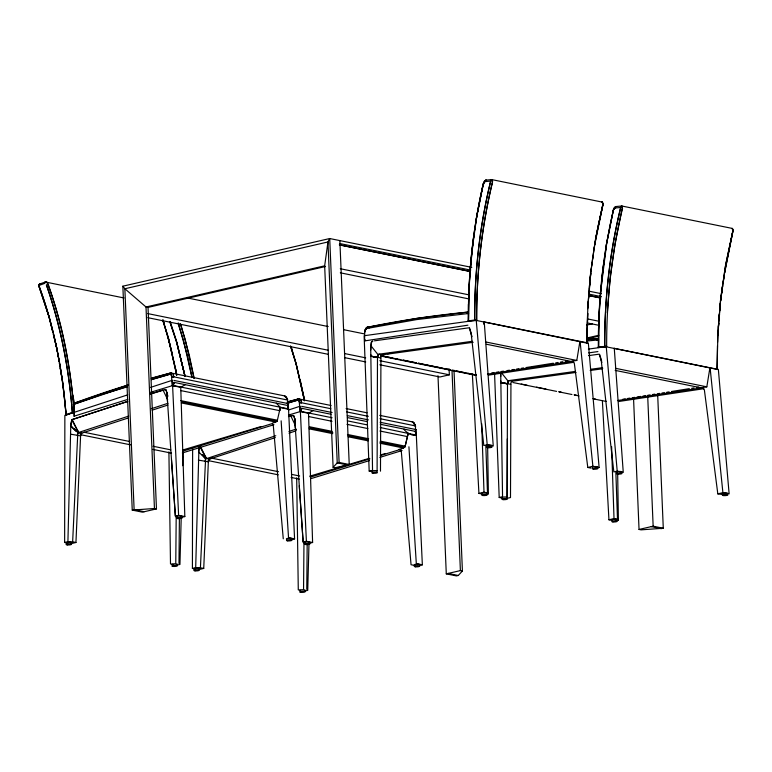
<?xml version="1.0" encoding="UTF-8"?>
<svg xmlns="http://www.w3.org/2000/svg" width="772" height="772" viewBox="0 0 772 772"><rect width="100%" height="100%" fill="white"/><g stroke="black" fill="none" stroke-linecap="round" stroke-linejoin="round"><path stroke-width="1.16" d="M67.753 543.083L64.636 542.475L64.867 415.375L127.756 394.839M194.496 568.819L192.411 568.414L192.633 448.503M380.48 471.171L380.934 356.346L382.188 354.859L473.178 342.285M576.018 372.432L512.203 381.252L510.948 382.738L510.495 497.564L507.339 498.268M168.904 451.881L170.496 563.927L173.526 564.564M296.689 477.82L298.281 589.866L300.298 590.291M377.103 470.466L377.479 357.32L378.676 354.29L377.479 357.32L380.692 357.918M468.421 304.313L468.546 320.988L476.469 320.467L586.932 343.115L587.029 342.507C586.874 301.534 590.86 260.579 599.275 220.474M468.266 320.882L474.722 319.994C474.336 273.269 479.537 226.466 490.683 181.073L491.725 179.587L602.536 202.158L602.903 204.3L595.386 239.909L590.522 273.867L587.704 308.742M500.835 381.011L500.864 382.603L507.493 383.645L508.69 380.683L507.493 383.713L507.117 496.859L507.31 438.872M600.983 289.712L599.12 313.528L598.638 347.622L598.358 347.004C598.213 312.824 600.684 278.567 606.445 244.859M717.227 369.412L606.483 346.869L598.01 347.139L604.737 346.387C604.36 299.661 609.552 252.859 620.698 207.465L621.74 205.989L732.145 228.396M598.561 347.39L598.541 330.937L600.018 297.075M717.101 369.431L717.468 345.779M175.784 562.749L176.199 515.735M178.998 563.425L179.393 518.118M303.56 588.689L303.965 542.88M306.773 589.364L307.179 543.671M370.753 349.996L371.544 341.755L372.905 341.041L371.178 342.575L370.705 346.946L372.538 470.331L369.18 471.074L364.123 335.733L476.227 320.245L487.2 444.768L493.25 446.033L484.247 321.924M474.925 320.38L476.652 320.1C476.42 273.597 481.632 227.113 492.526 181.883L492.478 180.291L491.725 179.587L485.858 180.156L484.449 181.14L483.417 183.485C472.879 228.387 468.17 274.514 468.343 320.612L468.266 321.084M468.99 292.955L468.45 320.92L468.961 287.647M474.722 319.994L476.652 320.1L474.722 319.994C474.481 273.249 479.75 226.534 490.683 181.073L491.725 179.587L492.526 181.883C481.612 227.103 476.449 273.597 476.652 320.1L476.469 320.467M620.698 207.465L614.956 208.015L615.622 206.568L621.74 205.989L622.541 208.286C611.627 253.496 606.474 299.99 606.667 346.493L604.737 346.387C604.495 299.642 609.764 252.927 620.698 207.465L621.74 205.989L622.493 206.684L615.023 243.894L610.15 277.852L607.342 312.728M66.353 415.307L66.025 414.516C62.735 370.56 54.136 326.923 38.841 285.524L44.515 283.44L45.008 282.041L46.957 282.282C63.121 323.536 70.503 368.022 74.257 412.094L65.996 415.124M587.753 313.471L586.932 343.115L587.666 313.5M716.86 369.277C718.066 368.273 716.619 370.203 717.043 368.9L717.892 333.996L717.593 342.247M64.636 542.475L67.917 541.693L70.802 424.436L71.767 420.026L78.58 432.474L128.741 416.089M192.411 568.414L195.692 567.632L198.964 447.384M181.217 517.472L179.944 564.438L177.685 564.94M182.607 465.69L182.839 457.256M182.848 456.976L182.974 452.44M308.993 543.411L307.729 590.377L304.332 591.13M364.712 341.021L364.751 339.526M66.267 414.882L66.025 414.516C62.349 370.637 54.243 326.874 38.841 285.524L39.314 284.135L45.374 282.002L124.051 297.973M128.335 417.951L81.861 433.131L80.578 435.929L75.945 542.484L72.645 541.838L77.789 433.217L77.268 435.283L70.561 434.182M275.372 437.599L209.637 459.07L208.353 461.868L203.731 568.424L200.421 567.777L205.574 459.157L205.043 461.222L198.336 460.122M467.909 325.186L364.616 340.915L364.702 339.477M469.077 287.792C470.573 252.811 475.446 217.984 483.233 183.852L485.984 180.137L483.233 183.852L476.276 218.659M364.616 340.877L364.635 331.246L366.362 328.582L416.523 319.608L468.565 313.5L467.658 312.139L417.498 318.305L367.308 327.289L365.648 328.582L364.741 331.294M588.283 301.707L587.878 307.603L588.37 301.707M588.679 295.801L588.843 293.437M718.375 326.913L718.616 323.372M469.106 287.126L471.904 251.402L476.739 216.623L482.037 190.337M601.176 287.329L606.753 243.016L613.431 209.878C612.978 208.189 617.668 204.715 614.956 208.015M38.947 285.939L39.69 284.086L38.841 285.524M717.719 335.135L720.537 300.26L725.4 266.301L732.918 230.693L732.879 229.091L732.126 228.396L732.918 230.693L725.825 263.918L720.691 298.861L717.738 334.816M588.669 298.175L589.055 293.457M589.451 288.747L589.943 282.851M590.242 279.319L590.725 273.423L590.242 278.123M718.385 328.11L718.78 323.391M719.07 319.859L719.562 313.963M719.861 310.421L720.45 303.348M470.119 270.75L473.776 236M600.133 297.143L603.791 262.393M589.432 286.364L589.779 282.832M719.089 316.288L719.33 313.934M719.909 308.057L720.372 303.348M180.754 387.679L184.826 516.564L181.787 517.288M308.53 413.618L312.602 542.504L309.562 543.227M590.976 271.078L591.284 268.743M591.748 265.24L592.047 262.905M592.51 259.402L592.809 257.066M721.144 296.303L720.614 300.993L721.868 291.681M721.453 293.968L721.762 291.633M722.216 288.13L722.524 285.794M601.571 279.879L606.29 245.052L609.658 227.325M339.854 240.594L349.233 464.493L335.135 467.745L333.108 467.33L324.665 265.829L327.965 241.964L329.721 238.538L471.788 267.382M276.868 421.174A1.361 1.013 -78 0 0 277.38 420.238L280.265 407.606L279.696 410.665L180.667 390.564M407.761 435.225L408.041 433.546L405.175 446.177A1.361 1.013 -78 0 1 404.644 447.113M722.206 289.355L722.717 285.872M723.055 283.556L724.252 275.44M724.59 273.114L732.609 232.497M486.331 344.225L570.788 361.364L576.809 360.447L579.907 341.359L484.073 321.905L483.697 324.143M615.178 370.377L700.802 387.766L706.824 386.84L709.922 367.752L614.087 348.297M594.064 248.96L594.44 246.664M594.816 244.357L603.106 203.895L602.102 202.003L603.106 203.895L599.535 219.364M723.702 277.669L724.078 275.363M724.454 273.056L732.869 231.446M44.515 283.44L45.374 282.002L47.053 282.359L48.163 284.115C62.561 325.388 70.725 368.582 74.257 412.094L72.336 412.2C68.882 368.919 60.959 325.832 46.378 284.849C60.583 325.929 69.017 368.891 72.336 412.2L72.568 412.576M73.9 403.756L73.716 404.875L73.263 404.644L74.488 403.119L128.268 385.035M71.767 420.026L70.763 425.932L76.476 431.461M199.34 447.142L198.549 451.871L205.757 458.867L275.778 435.736M288.188 408.909L287.657 405.474L288.188 408.909L287.657 405.474L173.97 382.372L173.266 385.691L172.388 385.903M288.554 415.056L300.906 411.37L301.746 408.33L300.578 411.756M415.722 435.128L415.433 431.413L380.268 424.253M604.737 346.387L606.667 346.493L604.939 346.773M587.029 342.507L587.482 342.681L586.845 342.884M606.29 245.052L613.248 210.245L614.869 208.025L613.248 210.245M482.5 188.059L484.362 181.256L485.984 180.137M172.648 385.846L173.324 385.517L173.961 382.391L173.131 385.431L150.53 392.311M364.606 331.68L364.702 332.423L365.069 329.75L367.308 327.289A1519.161 1138.758 -78 0 1 467.658 312.129L468.565 313.5L466.645 313.442L467.658 312.139L466.645 313.442M279.696 410.665L279.985 409.285M407.79 435.205L407.471 436.605L379.969 431.027M595.81 237.525L602.903 204.3L602.102 202.003M609.484 227.605L613.431 209.878L614.377 207.649L615.998 206.529M313.114 410.627L308.414 413.252L300.916 411.737L301.746 408.33L300.906 411.37M403.061 448.223L404.769 446.863A1.09 0.811 -77.8 0 0 405.194 446.129L407.5 436.556M173.961 382.391L173.131 385.431L172.156 385.566L171.48 375.366A3.03 2.191 -79 0 0 171.162 374.816L169.85 374.256L151.466 379.477M287.975 409.15L280.506 407.587L276.289 403.148M404.065 429.087C404.653 432.31 419.35 440.175 415.433 431.413L415.963 434.858M587.405 339.555A1519.161 1138.758 -78 0 1 597.673 338.522L598.58 339.902L596.669 339.834L597.673 338.532L598.58 339.902L587.106 341.012M185.338 384.678L180.638 387.312L173.16 385.788M365.088 331.275L366.256 327.859L367.308 327.289L369.624 327.762M275.286 422.284L277.399 420.238L180.812 400.629M276.994 420.923L277.428 420.19A1.09 0.811 -77.8 0 1 277.003 420.933L275.469 422.014M404.769 446.863L405.203 446.129M38.976 285.273L39.69 284.086M330.812 408.706L301.514 402.752C301.948 400.697 299.005 396.885 297.625 400.195L287.271 403.264M596.669 339.834L597.673 338.532L586.923 339.854M72.066 427.186L70.763 426.24C74.72 429.058 76.631 433.681 81.88 433.121L78.58 432.474L74.45 428.942L78.348 432.262M333.108 467.33L337.229 462.872L339.111 462.438L349.233 464.493M437.985 375.752L446.284 573.857L456.416 575.912L458.298 575.478L462.418 571.01L454.023 370.705M77.982 432.928L78.58 432.474L72.192 419.572L127.544 401.479M380.249 427.524L415.654 434.993L415.433 431.413M415.471 430.622L415.519 425.932L380.036 418.694M173.324 385.517L288.139 408.822L287.657 405.474M74.006 416.214L127.756 399.413M72.336 412.2L73.803 412.036L65.755 414.651L66.141 415.037M413.734 423.654L415.568 426.154L413.29 422.052L379.747 415.375M150.627 387.37L172.349 380.278L178.612 515.339L184.826 516.564M72.192 419.572L127.805 401.401M150.501 393.981L162.979 389.908L167.669 399.645M150.405 394.01L165.816 389.513L167.949 396.229M151.37 408.697L168.074 403.245M152.123 410.183L167.987 405.001M288.699 409.951L300.134 406.217L306.387 541.278L312.602 542.504M288.487 416.59L293.592 415.452L295.377 421.029M288.911 431.452L296.255 429.049M288.969 433.16L295.763 430.94M208.681 459.118L211.682 458.153L278.538 471.721M182.578 451.224L271.869 423.693L273.22 424.619L283.266 538.788M182.346 452.952L273.935 424.716M310.354 477.164L369.885 458.809M380.191 455.634L399.645 449.632L401.257 449.97M311.261 478.543L369.441 460.604M379.814 457.41L402.087 450.539M183.012 449.931L260.946 426.559M272.41 423.124L275.845 422.091L181.362 402.916M309.64 476.218L369.238 458.346M380.702 454.911L385.286 453.531M399.037 449.41L403.621 448.03L379.998 443.234M127.274 386.849L101.952 394.338L73.591 404.393L74.334 416.32M151.437 379.699L169.85 374.256A1.534 0.994 76.2 0 1 170.815 372.963L172.793 373.802L173.739 376.813L287.869 400.108L285.1 395.997L170.815 372.963A1519.161 1100.38 -79 0 0 152.065 377.942M151.264 378.512L170.815 372.963M127.341 386.318L73.591 404.393L74.257 416.108M287.087 402.164L298.59 398.902L331.053 405.493M287.29 403.129L297.625 400.195L298.938 400.755A3.03 2.191 -79 0 1 299.256 401.305L300.009 411.486M71.883 543.459L75.945 542.484M487.46 374.14L572.843 361.306L574.358 363.487L587.801 467.475L592.886 466.259L599.12 467.485L588.341 343L580.09 341.378L592.886 466.259M198.645 569.639L203.731 568.424M617.475 400.533L702.858 387.708L704.373 389.879L717.815 493.868L722.901 492.652L729.135 493.877L718.356 369.402L710.105 367.771L722.901 492.652M178.612 515.339L175.369 516.111L171.5 459.765M472.358 374.169L478.93 493.395L483.996 492.189L487.479 492.874L488.387 493.839L486.225 494.36M596.93 468.006L599.12 467.485M306.387 541.278L303.155 542.05L299.275 485.704M602.372 400.562L608.944 519.788L614.01 518.581L617.494 519.266L618.401 520.231L616.239 520.753M122.854 286.2L124.861 288.747L146.005 306.986L148.031 307.401L156.475 508.902L142.366 512.154L132.244 510.099L122.854 286.2L329.721 238.538L339.111 462.438M324.665 265.829L146.005 306.986L154.448 508.497L156.475 508.902M148.031 307.401L325.514 266.504M586.575 325.118L592.452 323.767M587.106 337.953L598.869 335.251M586.788 338.908L598.541 336.196M449.082 368.852L449.333 374.816L439.934 376.987L379.853 364.789M132.244 510.099L154.448 508.497M446.284 573.857L460.392 570.604L462.418 571.01M633.561 398.699L639.042 529.447L653.151 526.195L663.283 528.251L657.676 394.637M639.042 529.447L641.069 529.853L663.283 528.251M487.2 444.768L483.803 445.521L472.068 341.61M291.208 539.628L294.576 538.885L288.294 403.814M494.591 374.102L499.194 497.467L502.553 496.724L500.719 373.339M614.271 348.317L623.265 472.425L617.214 471.161L613.827 471.914L602.083 368.003M420.113 565.316L422.352 564.824L416.069 429.753M491.619 373.04L493.993 372.664M496.367 372.287L498.741 371.901M501.115 371.525L503.489 371.149M507.05 370.579L509.433 370.203M511.807 369.827L514.181 369.45M516.555 369.074L518.929 368.698M521.303 368.312L523.677 367.935M526.05 367.559L553.37 363.216M555.743 362.84L558.117 362.454M560.491 362.078L562.865 361.701M565.239 361.325L567.623 360.949M622.821 399.249L625.195 398.863M627.568 398.487L629.942 398.111M632.316 397.734L634.69 397.358M637.074 396.982L640.635 396.412M643.008 396.036L645.382 395.66M647.756 395.274L650.13 394.897M652.504 394.521L654.878 394.145M657.261 393.768L659.635 393.392M662.009 393.006L664.383 392.63M666.757 392.253L669.131 391.877M671.505 391.5L689.319 388.663M691.693 388.287L694.067 387.911M696.45 387.534L698.824 387.148M169.85 374.256L171.172 374.816L171.789 376.823L173.739 376.813L173.449 375.124M298.59 398.902A1.534 0.994 76.2 0 0 297.625 400.195L298.947 400.755L299.565 402.762L301.514 402.752L301.225 401.064L298.59 398.902A1519.161 1100.38 -79 0 0 287.56 401.778M588.679 352.891L597.924 351.578M488.377 375.144L573.808 362.309M618.391 401.546L703.823 388.702M387.612 353.769L389.966 353.422M374.459 340.828L469.144 327.772L472.059 336.669M472.339 341.292L378.975 354.184L382.188 354.859M588.351 349.108L606.242 346.638L617.214 471.161M588.505 355.631L599.159 354.165L601.89 362.512M575.362 371.409L508.989 380.586L512.203 381.252M590.445 369.325L602.353 367.684M590.194 370.473L602.015 368.842M484.941 181.613L490.683 181.073M171.789 376.823L173.739 376.813M299.565 402.762L301.514 402.752M723.489 494.591L717.815 493.868M67.917 541.693L72.645 541.838M195.692 567.632L200.421 567.777M377.479 357.532L370.84 356.22L377.479 357.253L370.849 356.201L370.821 354.618M507.493 383.925L500.854 382.613L510.707 384.321M370.84 356.22L377.479 357.359M500.854 382.613L507.493 383.752M587.801 467.475L591.111 468.122M478.93 493.395L482.037 494.003M608.944 519.788L612.051 520.396M208.006 458.732L209.656 459.06L206.356 458.414L202.225 454.882C204.252 455.48 208.44 461.048 204.252 457.4M77.268 435.283L80.578 435.929M205.043 461.222L208.353 461.868M589.576 291.295L601.359 293.688M339.979 243.585L470.727 270.123M588.525 294.045L601.484 296.67M470.052 271.397L339.304 244.849L470.399 271.541M589.026 295.551L600.809 297.944M340.298 268.733L468.7 294.798M587.675 318.952L599.448 321.345M340.327 272.815L468.72 298.88M587.695 323.034L598.29 325.186M485.52 341.919L576.809 360.447M615.535 368.312L706.824 386.84M186.824 297.847L328.187 326.546M343.492 329.654L364.702 333.958M380.625 355.506L392.851 358.073M395.206 358.546L401.093 359.742M402.994 360.051L405.348 360.524M406.979 360.939L416.388 362.85M418.308 363.158L420.663 363.631M422.274 364.046L442.288 368.109M444.643 368.582L450.52 369.778M452.46 370.087L454.814 370.57M456.406 370.975L465.825 372.886M467.774 373.204L476.42 375.038M521.235 384.051L527.122 385.247M536.55 387.158L545.968 389.078M558.918 391.703L561.273 392.186M574.233 394.81L576.587 395.293M593.07 398.642L595.434 399.114M380.519 355.651L397.059 358.999M402.965 360.206L415.954 362.84M418.318 363.322L450.201 369.788M456.107 370.994L476.189 375.067M512.898 382.516L556.593 391.394M558.957 391.867L571.946 394.511M574.31 394.984L579.039 395.949M593.205 398.825L606.203 401.459M380.528 356.008L476.189 375.424M147.78 313.596L328.003 350.189M344.495 353.537L365.696 357.841M379.834 360.707L449.333 374.816M147.799 317.678L328.023 354.271M344.515 357.619L365.716 361.923M346.126 408.552L366.99 412.788M346.753 411.939L368.312 416.32M173.883 380.403L288.651 403.698M301.659 406.342L332.105 412.518M347.332 415.616L368.408 419.891M380.123 422.274L416.426 429.637M301.746 408.311L331.043 414.265M347.448 417.594L367.375 421.637M301.099 411.457L332.076 417.748M347.352 420.846L367.318 424.899M308.443 416.504L332.018 421.29M346.956 424.32L367.858 428.566M309.765 426.81L332.143 431.355M347.458 434.462L368.659 438.766M380.442 441.159L405.175 446.177L404.634 447.094L379.901 442.076M181.468 401.787L276.858 421.155M309.244 427.727L332.8 432.513M348.104 435.62L368.128 439.683M309.138 428.856L332.761 433.652M348.114 436.769L368.186 440.841M347.352 464.927L337.229 462.872L327.965 241.964L124.861 288.747L134.125 509.665L144.248 511.72M651.269 526.629L661.401 528.685M83.897 432.214L129.648 441.497M153.107 446.264L170.699 449.835M291.44 474.346L299.652 476.006M80.259 434.626L130.584 444.846M152.817 449.362L171.548 453.164M208.035 460.566L278.258 474.819M291.131 477.434L299.324 479.103M448.165 573.422L458.298 575.478M588.515 295.579L600.317 297.982M499.194 497.467L502.215 498.104M369.18 471.074L372.2 471.711M422.352 564.824L416.311 563.56L408.919 446.776M294.576 538.885L288.525 537.621L281.143 420.837M414.429 565.432L411.051 564.728L401.363 452.016L401.006 450.558L399.645 449.632M507.735 381.04L508.536 381.243M292.25 415.355L294.007 416.089L295.193 420.701M164.475 389.416L166.221 390.149L167.119 393.614M286.209 397.783L287.194 398.854M732.126 228.396L733.12 230.288M304.052 543.025L303.145 542.06L295.415 429.328L296.226 429.782L295.415 429.328L294.672 418.742L295.338 421.001M295.435 429.319L296.226 429.792M602.787 368.215L602.054 367.723L601.185 360.032M199.186 452.653L198.539 452.18L199.514 452.894M176.277 517.086L175.369 516.111L166.897 392.803L167.553 401.807M501.366 372.673L508.159 381.185M370.724 345.489L378.135 354.792M414.641 424.243L415.288 426.25M599.641 354.396L601.639 360.997M469.627 328.003L471.296 333.514M200.102 447.007L206.124 458.201M205.555 456.802L206.356 458.414L200.508 446.592M77.779 430.863L78.58 432.474M290.755 415.847L295.444 425.584M471.422 334.199L471.171 333.639L472.039 341.33M170.168 321.519L176.421 341.108L185.01 376.447M178.274 323.034L187.451 355.786L192.064 377.518M290.967 346.734L291.7 348.925M162.96 319.714L172.542 354.56M163.191 320.795L163.925 322.986M177.203 344.148L169.83 321.644L176.421 341.108L184.933 376.36M49.061 317.08L39.102 286.711L48.819 316.057L52.785 332.028L49.427 318.199M290.619 346.059L295.618 361.923L304.438 400.822M180.233 323.651L185.241 339.516L194.061 378.415M178.091 323.265L183.456 340.278L191.977 377.566M162.834 320.119L167.842 335.984L176.663 374.883M290.533 346.232L296.284 364.587L304.38 400.05M163.114 321.442L168.508 338.647L176.798 375.26L175.862 369.807M180.831 324.597L189.304 355.274L194.158 378.28M291.478 347.854L296.284 364.587M296.081 363.593L303.811 396.586M168.306 337.653L176.026 370.647M176.595 342.006L184.247 372.799M53.355 334.305L56.752 347.998M177.483 345.296L178.612 349.899M179.172 352.206L184.797 375.231M53.364 334.324L56.742 348.143M72.722 395.148L74.488 403.119L73.716 404.875L73.803 403.409L74.488 403.119A1519.161 1100.38 -79 0 1 127.988 384.977M300.134 379.583L304.486 400.388M184.527 373.938L184.933 376.273M56.954 349.166L58.99 360.862M59.396 363.197L59.801 365.542M60.206 367.877L60.612 370.213M61.017 372.558L62.638 381.908M57.022 349.291L57.427 351.646M57.832 354.001L58.238 356.346M58.643 358.7L59.048 361.055M59.454 363.4L59.849 365.754M60.255 368.109L60.66 370.454M61.065 372.808L62.078 378.685M62.677 382.217L62.928 384.562M63.179 386.897L66.016 413.86M294.672 418.742L295.329 427.746M415.201 425.835L414.236 422.815L412.209 421.966A1.534 0.965 76.7 0 1 412.933 422.554M287.416 399.896L286.46 396.876L284.434 396.026A1.534 0.965 76.7 0 1 285.399 397.146M647.718 396.528L653.151 526.195M451.996 370.29L460.392 570.604M287.551 401.411L287.686 404.682M615.863 472.541L617.494 519.266M485.849 446.148L487.479 492.874M611.607 446.544L614.01 518.581M481.718 423.751L483.996 492.189M617.668 473.39L618.391 520.241M487.653 446.998L488.377 493.848M500.748 373.011L500.767 376.389M172.503 564.853A2.77 0.598 -2.4 0 1 172.735 564.004A2.77 0.598 -2.4 0 1 176.643 563.898A2.77 0.598 -2.4 0 1 176.402 564.747M65.987 543.073A2.77 0.598 -2.4 0 1 69.412 542.282A2.77 0.598 -2.4 0 1 70.947 543.141M177.28 517.008A2.77 0.598 -2.4 0 1 177.521 516.159A2.77 0.598 -2.4 0 1 181.42 516.063A2.77 0.598 -2.4 0 1 181.179 516.902M286.74 539.213A2.77 0.598 -2.4 0 1 287.483 538.422A2.77 0.598 -2.4 0 1 291.092 538.325A2.77 0.598 -2.4 0 1 291.382 539.088M299.932 590.705A2.77 0.598 -2.4 0 1 300.675 589.914A2.77 0.598 -2.4 0 1 304.284 589.818A2.77 0.598 -2.4 0 1 304.573 590.58M194.862 569.369A2.77 0.598 -2.4 0 1 194.274 568.559A2.77 0.598 -2.4 0 1 198.143 568.279A2.77 0.598 -2.4 0 1 198.722 569.08M305.5 543.025A2.77 0.598 -2.4 0 1 304.892 542.214A2.77 0.598 -2.4 0 1 308.752 541.934A2.77 0.598 -2.4 0 1 309.36 542.735M414.863 565.239A2.77 0.598 -2.4 0 1 416.272 564.216A2.77 0.598 -2.4 0 1 419.621 564.795M617.137 472.512A2.77 0.598 -2.4 0 1 618.546 471.489A2.77 0.598 -2.4 0 1 621.885 472.078M606.02 401.286A1.361 0.994 -79 0 1 605.692 401.044M722.978 494.012A2.77 0.598 -2.4 0 1 722.949 493.231A2.77 0.598 -2.4 0 1 726.529 492.97A2.77 0.598 -2.4 0 1 727.562 493.684M611.791 520.164A2.77 0.598 -2.4 0 1 613.229 519.392A2.77 0.598 -2.4 0 1 616.722 519.459A2.77 0.598 -2.4 0 1 616.259 520.251M502.205 497.979A2.77 0.598 -2.4 0 1 502.939 497.187A2.77 0.598 -2.4 0 1 506.548 497.091A2.77 0.598 -2.4 0 1 506.837 497.853M486.775 446.033A2.77 0.598 -2.4 0 1 487.508 445.241A2.77 0.598 -2.4 0 1 491.127 445.145A2.77 0.598 -2.4 0 1 491.417 445.907M366.362 328.582A1.534 0.975 77.8 0 1 367.308 327.289M592.413 467.436A2.77 0.598 -2.4 0 1 595.463 466.539A2.77 0.598 -2.4 0 1 597.258 467.407M481.998 493.877A2.77 0.598 -2.4 0 1 482.722 493.086A2.77 0.598 -2.4 0 1 486.341 492.98A2.77 0.598 -2.4 0 1 486.64 493.742M372.529 471.673A2.77 0.598 -2.4 0 1 372.5 470.891A2.77 0.598 -2.4 0 1 376.089 470.64A2.77 0.598 -2.4 0 1 377.112 471.345M308.925 413.56L308.925 413.56M74.083 410.743L73.794 406.043L74.044 410.723M173.121 566.426A2.77 0.598 -2.4 0 0 177.386 565.789A2.77 0.598 -2.4 0 0 173.391 565.384A2.77 0.598 -2.4 0 0 173.121 566.426M67.27 544.926A2.77 0.598 -2.4 0 0 71.545 544.299A2.77 0.598 -2.4 0 0 67.54 543.893A2.77 0.598 -2.4 0 0 67.27 544.926M177.878 518.581A2.77 0.598 -2.4 0 0 182.163 517.954A2.77 0.598 -2.4 0 0 178.187 517.539A2.77 0.598 -2.4 0 0 177.878 518.581M287.705 540.873A2.77 0.598 -2.4 0 0 291.98 540.236A2.77 0.598 -2.4 0 0 287.975 539.831A2.77 0.598 -2.4 0 0 287.705 540.873M300.897 592.365A2.77 0.598 -2.4 0 0 305.172 591.728A2.77 0.598 -2.4 0 0 301.167 591.323A2.77 0.598 -2.4 0 0 300.897 592.365M195.055 570.865A2.77 0.598 -2.4 0 0 199.321 570.238A2.77 0.598 -2.4 0 0 195.316 569.832A2.77 0.598 -2.4 0 0 195.055 570.865M305.654 544.521A2.77 0.598 -2.4 0 0 309.948 543.893A2.77 0.598 -2.4 0 0 305.963 543.478A2.77 0.598 -2.4 0 0 305.654 544.521M415.481 566.812A2.77 0.598 -2.4 0 0 419.756 566.175A2.77 0.598 -2.4 0 0 415.751 565.77A2.77 0.598 -2.4 0 0 415.481 566.812M617.754 474.085A2.77 0.598 -2.4 0 0 622.02 473.448A2.77 0.598 -2.4 0 0 618.015 473.053A2.77 0.598 -2.4 0 0 617.754 474.085M723.596 495.585A2.77 0.598 -2.4 0 0 727.871 494.948A2.77 0.598 -2.4 0 0 723.866 494.543A2.77 0.598 -2.4 0 0 723.596 495.585M612.949 521.93A2.77 0.598 -2.4 0 0 617.243 521.303A2.77 0.598 -2.4 0 0 613.267 520.888A2.77 0.598 -2.4 0 0 612.949 521.93M503.161 499.638A2.77 0.598 -2.4 0 0 507.436 499.002A2.77 0.598 -2.4 0 0 503.431 498.596A2.77 0.598 -2.4 0 0 503.161 499.638M487.74 447.692A2.77 0.598 -2.4 0 0 492.005 447.056A2.77 0.598 -2.4 0 0 488 446.65A2.77 0.598 -2.4 0 0 487.74 447.692M593.581 469.183A2.77 0.598 -2.4 0 0 597.856 468.556A2.77 0.598 -2.4 0 0 593.851 468.15A2.77 0.598 -2.4 0 0 593.581 469.183M482.934 495.527A2.77 0.598 -2.4 0 0 487.228 494.9A2.77 0.598 -2.4 0 0 483.253 494.495A2.77 0.598 -2.4 0 0 482.934 495.527M373.146 473.246A2.77 0.598 -2.4 0 0 377.421 472.609A2.77 0.598 -2.4 0 0 373.416 472.203A2.77 0.598 -2.4 0 0 373.146 473.246"/></g></svg>
